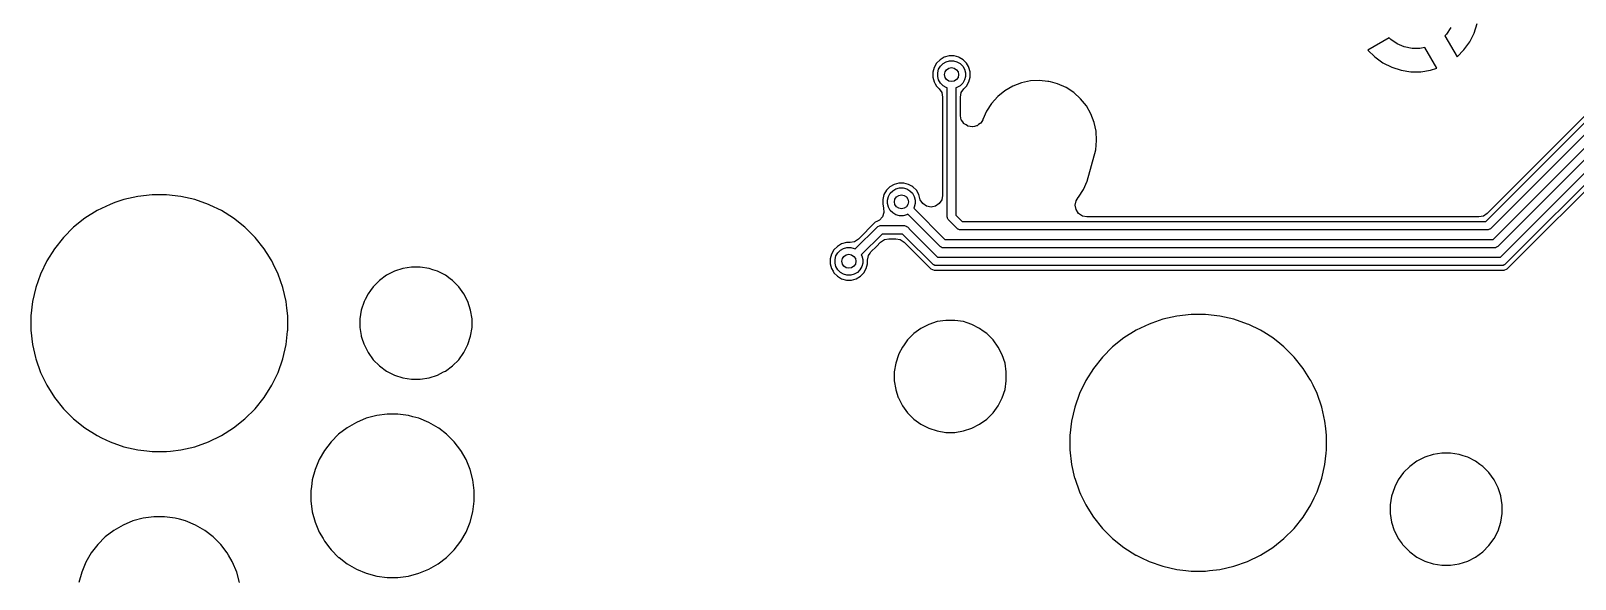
# Model space of a CAD drawing. Header units: inches. Extents: x 2.6 to 14.2, y -7.9 to -3.5.
# Drawn here: x 5.916 to 7.218, y -6.791 to -6.329 of the extents above; entities that cross this region are included whole.
import ezdxf

# ---------------------------------------------------------------- set-up
doc = ezdxf.new("R2010")
doc.units = ezdxf.units.IN
doc.header["$MEASUREMENT"] = 0
doc.layers.add('B.Cu', color=153, linetype='CONTINUOUS', true_color=0x4d7fc4)

msp = doc.modelspace()

# ---------------------------------------------------------------- linework, layer by layer
at = {"layer": 'B.Cu', "linetype": 'CONTINUOUS'}
for p, q in [((7.1137, -6.3259), (7.11, -6.3314)), ((7.1296, -6.338), (7.1334, -6.3306)), ((7.1334, -6.3306), (7.136, -6.3226)), ((7.1334, -6.3306), (7.1334, -6.3306)), ((7.0615, -6.3346), (7.0437, -6.3449)), ((7.0629, -6.336), (7.0615, -6.3346)), ((7.0684, -6.3397), (7.0629, -6.336)), ((7.0744, -6.3422), (7.0684, -6.3397)), ((7.0809, -6.3435), (7.0744, -6.3422)), ((7.0874, -6.3435), (7.0809, -6.3435)), ((7.0916, -6.3427), (7.0874, -6.3435)), ((7.1018, -6.3603), (7.0916, -6.3427)), ((7.11, -6.3314), (7.1086, -6.3328)), ((7.1086, -6.3328), (7.1189, -6.3506)), ((7.1247, -6.3448), (7.1296, -6.338)), ((6.6799, -6.356), (6.6778, -6.3596)), ((6.6828, -6.3531), (6.6799, -6.356)), ((6.6864, -6.351), (6.6828, -6.3531)), ((6.6831, -6.3585), (6.6853, -6.3563)), ((6.6853, -6.3563), (6.688, -6.3548)), ((6.6904, -6.3499), (6.6864, -6.351)), ((6.688, -6.3548), (6.6909, -6.354)), ((6.6946, -6.3499), (6.6904, -6.3499)), ((6.6909, -6.354), (6.694, -6.354)), ((6.694, -6.354), (6.697, -6.3548)), ((6.6986, -6.351), (6.6946, -6.3499)), ((6.697, -6.3548), (6.6997, -6.3563)), ((6.699, -6.3513), (6.6986, -6.351)), ((6.7022, -6.3531), (6.699, -6.3513)), ((6.6997, -6.3563), (6.7019, -6.3585)), ((6.7051, -6.356), (6.7022, -6.3531)), ((6.7068, -6.3589), (6.7051, -6.356)), ((7.0437, -6.3449), (7.0437, -6.3449)), ((7.0437, -6.3449), (7.0495, -6.3507)), ((7.0495, -6.3507), (7.0495, -6.3507)), ((7.0495, -6.3507), (7.0563, -6.3556)), ((7.0563, -6.3556), (7.0638, -6.3594)), ((7.1189, -6.3506), (7.1247, -6.3448)), ((7.1189, -6.3506), (7.1189, -6.3506)), ((7.1247, -6.3448), (7.1247, -6.3448)), ((6.6778, -6.3596), (6.6767, -6.3636)), ((6.6767, -6.3636), (6.6767, -6.3678)), ((6.6767, -6.3678), (6.6778, -6.3718)), ((6.6808, -6.3642), (6.6816, -6.3612)), ((6.6808, -6.3673), (6.6808, -6.3642)), ((6.6816, -6.3702), (6.6808, -6.3673)), ((6.6816, -6.3612), (6.6831, -6.3585)), ((6.7019, -6.3585), (6.7034, -6.3612)), ((6.7034, -6.3612), (6.7042, -6.3642)), ((6.7042, -6.3673), (6.7034, -6.3702)), ((6.7042, -6.3642), (6.7042, -6.3673)), ((6.7072, -6.3596), (6.7068, -6.3589)), ((6.7082, -6.3633), (6.7072, -6.3596)), ((6.7072, -6.3718), (6.7083, -6.3678)), ((6.7083, -6.3636), (6.7082, -6.3633)), ((6.7083, -6.3678), (6.7083, -6.3636)), ((7.0638, -6.3594), (7.0638, -6.3594)), ((7.0638, -6.3594), (7.0717, -6.362)), ((7.0717, -6.362), (7.08, -6.3633)), ((7.08, -6.3633), (7.08, -6.3633)), ((7.08, -6.3633), (7.0883, -6.3633)), ((7.0883, -6.3633), (7.0966, -6.362)), ((7.0883, -6.3633), (7.0883, -6.3633)), ((7.0966, -6.362), (7.1018, -6.3603)), ((7.1018, -6.3603), (7.1018, -6.3603)), ((6.6778, -6.3718), (6.6787, -6.3734)), ((6.6787, -6.3734), (6.6799, -6.3754)), ((6.6799, -6.3754), (6.6821, -6.3776)), ((6.6831, -6.3729), (6.6816, -6.3702)), ((6.6821, -6.3776), (6.6842, -6.3808)), ((6.6853, -6.3751), (6.6831, -6.3729)), ((6.6842, -6.3808), (6.685, -6.3846)), ((6.688, -6.3766), (6.6853, -6.3751)), ((6.6889, -6.3769), (6.688, -6.3766)), ((6.6889, -6.4858), (6.6889, -6.3769)), ((6.697, -6.3766), (6.696, -6.3769)), ((6.696, -6.3769), (6.696, -6.4843)), ((6.6997, -6.3751), (6.697, -6.3766)), ((6.7019, -6.3729), (6.6997, -6.3751)), ((6.7, -6.3846), (6.7007, -6.3808)), ((6.7007, -6.3808), (6.7029, -6.3776)), ((6.7034, -6.3702), (6.7019, -6.3729)), ((6.7029, -6.3776), (6.7051, -6.3754)), ((6.7051, -6.3754), (6.7072, -6.3718)), ((6.7375, -6.3793), (6.7315, -6.3842)), ((6.7442, -6.3754), (6.7375, -6.3793)), ((6.7375, -6.3793), (6.7375, -6.3793)), ((6.7515, -6.3726), (6.7442, -6.3754)), ((6.7442, -6.3754), (6.7442, -6.3754)), ((6.7591, -6.371), (6.7515, -6.3726)), ((6.7668, -6.3706), (6.7591, -6.371)), ((6.7591, -6.371), (6.7591, -6.371)), ((6.7738, -6.3714), (6.7668, -6.3706)), ((6.7668, -6.3706), (6.7668, -6.3706)), ((6.7745, -6.3714), (6.7738, -6.3714)), ((6.7759, -6.3718), (6.7745, -6.3714)), ((6.782, -6.3734), (6.7759, -6.3718)), ((6.7891, -6.3766), (6.782, -6.3734)), ((6.7956, -6.3808), (6.7891, -6.3766)), ((6.7891, -6.3766), (6.7891, -6.3766)), ((6.8013, -6.386), (6.7956, -6.3808)), ((6.7956, -6.3808), (6.7956, -6.3808)), ((6.685, -6.3846), (6.685, -6.4676)), ((6.7, -6.4), (6.7, -6.3846)), ((6.7263, -6.3899), (6.7221, -6.3964)), ((6.7315, -6.3842), (6.7263, -6.3899)), ((6.7263, -6.3899), (6.7263, -6.3899)), ((6.8062, -6.392), (6.8013, -6.386)), ((6.8101, -6.3987), (6.8062, -6.392)), ((6.8062, -6.392), (6.8062, -6.392)), ((6.8062, -6.392), (6.8062, -6.392)), ((7.1431, -6.4897), (7.2409, -6.3918)), ((7.2392, -6.3879), (7.1443, -6.4828)), ((6.7, -6.4005), (6.7, -6.4)), ((6.7004, -6.4021), (6.7, -6.4005)), ((6.7007, -6.4037), (6.7004, -6.4021)), ((6.7009, -6.4039), (6.7007, -6.4037)), ((6.7009, -6.4042), (6.7009, -6.4039)), ((6.7019, -6.4055), (6.7009, -6.4042)), ((6.7029, -6.4069), (6.7019, -6.4055)), ((6.7031, -6.4071), (6.7029, -6.4069)), ((6.7032, -6.4073), (6.7031, -6.4071)), ((6.7047, -6.4081), (6.7032, -6.4073)), ((6.706, -6.409), (6.7047, -6.4081)), ((6.7153, -6.4078), (6.714, -6.4088)), ((6.7167, -6.4069), (6.7153, -6.4078)), ((6.7169, -6.4067), (6.7167, -6.4069)), ((6.7171, -6.4065), (6.7169, -6.4067)), ((6.7179, -6.4051), (6.7171, -6.4065)), ((6.7188, -6.4038), (6.7179, -6.4051)), ((6.7189, -6.4037), (6.7188, -6.4037)), ((6.7188, -6.4037), (6.7188, -6.4038)), ((6.7188, -6.4038), (6.7188, -6.4039)), ((6.7188, -6.4039), (6.7188, -6.4038)), ((6.7221, -6.3964), (6.7189, -6.4035)), ((6.7189, -6.4035), (6.7189, -6.4037)), ((6.7221, -6.3964), (6.7221, -6.3964)), ((6.7221, -6.3964), (6.7221, -6.3964)), ((6.8128, -6.406), (6.8101, -6.3987)), ((6.8101, -6.3987), (6.8101, -6.3987)), ((6.8101, -6.3987), (6.8101, -6.3987)), ((6.8145, -6.4135), (6.8128, -6.406)), ((7.2449, -6.3978), (7.147, -6.4957)), ((7.1493, -6.5047), (7.2471, -6.4068)), ((6.7063, -6.4091), (6.706, -6.409)), ((6.7065, -6.4092), (6.7063, -6.4091)), ((6.7082, -6.4095), (6.7065, -6.4092)), ((6.7098, -6.4098), (6.7082, -6.4095)), ((6.71, -6.4097), (6.7098, -6.4098)), ((6.7103, -6.4098), (6.71, -6.4097)), ((6.7119, -6.4094), (6.7103, -6.4098)), ((6.7135, -6.409), (6.7119, -6.4094)), ((6.7138, -6.4089), (6.7135, -6.409)), ((6.714, -6.4088), (6.7138, -6.4089)), ((6.8141, -6.429), (6.8149, -6.4213)), ((6.8149, -6.4213), (6.8145, -6.4135)), ((7.2511, -6.4128), (7.1533, -6.5107)), ((6.807, -6.4555), (6.8141, -6.429)), ((7.1555, -6.5197), (7.2534, -6.4218)), ((7.2573, -6.4278), (7.1595, -6.5257)), ((7.1633, -6.5274), (7.2561, -6.4347)), ((6.6405, -6.4604), (6.6375, -6.4633)), ((6.6441, -6.4583), (6.6405, -6.4604)), ((6.6481, -6.4572), (6.6441, -6.4583)), ((6.6522, -6.4572), (6.6481, -6.4572)), ((6.6563, -6.4583), (6.6522, -6.4572)), ((6.6589, -6.4598), (6.6563, -6.4583)), ((6.6598, -6.4604), (6.6589, -6.4598)), ((6.6628, -6.4633), (6.6598, -6.4604)), ((6.8038, -6.4626), (6.807, -6.4555)), ((5.9867, -6.4737), (5.9827, -6.4752)), ((5.9942, -6.4711), (5.9867, -6.4737)), ((6.006, -6.4684), (5.9942, -6.4711)), ((6.0181, -6.4671), (6.006, -6.4684)), ((6.0303, -6.4671), (6.0181, -6.4671)), ((6.0181, -6.4671), (6.0181, -6.4671)), ((6.0423, -6.4684), (6.0303, -6.4671)), ((6.0303, -6.4671), (6.0303, -6.4671)), ((6.0542, -6.4711), (6.0423, -6.4684)), ((6.0657, -6.4752), (6.0542, -6.4711)), ((6.0542, -6.4711), (6.0542, -6.4711)), ((6.0542, -6.4711), (6.0542, -6.4711)), ((6.6355, -6.4669), (6.6344, -6.4709)), ((6.6344, -6.4709), (6.6344, -6.4751)), ((6.6375, -6.4633), (6.6355, -6.4669)), ((6.6385, -6.4715), (6.6393, -6.4685)), ((6.6385, -6.4745), (6.6385, -6.4715)), ((6.6393, -6.4685), (6.6408, -6.4658)), ((6.6408, -6.4658), (6.643, -6.4636)), ((6.643, -6.4636), (6.6456, -6.4621)), ((6.6456, -6.4621), (6.6486, -6.4613)), ((6.6486, -6.4613), (6.6517, -6.4613)), ((6.6517, -6.4613), (6.6547, -6.4621)), ((6.6547, -6.4621), (6.6574, -6.4636)), ((6.6574, -6.4636), (6.6595, -6.4658)), ((6.6595, -6.4658), (6.6611, -6.4685)), ((6.6611, -6.4685), (6.6619, -6.4715)), ((6.6619, -6.4715), (6.6619, -6.4745)), ((6.6649, -6.4669), (6.6628, -6.4633)), ((6.6657, -6.4701), (6.6649, -6.4669)), ((6.6661, -6.4713), (6.6657, -6.4701)), ((6.6683, -6.4745), (6.6661, -6.4713)), ((6.6842, -6.4713), (6.6821, -6.4745)), ((6.685, -6.4676), (6.6842, -6.4713)), ((6.7968, -6.4759), (6.7976, -6.4721)), ((6.7976, -6.4721), (6.7993, -6.4693)), ((6.7993, -6.4693), (6.7996, -6.4691)), ((6.7996, -6.4691), (6.8038, -6.4626)), ((5.9717, -6.4804), (5.9614, -6.4869)), ((5.9827, -6.4752), (5.9717, -6.4804)), ((5.9827, -6.4752), (5.9827, -6.4752)), ((5.9827, -6.4752), (5.9827, -6.4752)), ((6.0669, -6.4758), (6.0657, -6.4752)), ((6.0766, -6.4804), (6.0669, -6.4758)), ((6.0869, -6.4869), (6.0766, -6.4804)), ((6.0766, -6.4804), (6.0766, -6.4804)), ((6.0766, -6.4804), (6.0766, -6.4804)), ((6.6342, -6.4856), (6.6317, -6.4885)), ((6.6355, -6.482), (6.6342, -6.4856)), ((6.6344, -6.4751), (6.6352, -6.4781)), ((6.6352, -6.4781), (6.6355, -6.482)), ((6.6393, -6.4775), (6.6385, -6.4745)), ((6.6408, -6.4802), (6.6393, -6.4775)), ((6.643, -6.4824), (6.6408, -6.4802)), ((6.6456, -6.4839), (6.643, -6.4824)), ((6.6486, -6.4847), (6.6456, -6.4839)), ((6.6517, -6.4847), (6.6486, -6.4847)), ((6.6547, -6.4839), (6.6517, -6.4847)), ((6.6556, -6.4834), (6.6547, -6.4839)), ((6.6829, -6.5107), (6.6556, -6.4834)), ((6.6611, -6.4775), (6.6606, -6.4784)), ((6.6606, -6.4784), (6.6868, -6.5047)), ((6.6619, -6.4745), (6.6611, -6.4775)), ((6.6714, -6.4766), (6.6683, -6.4745)), ((6.6752, -6.4774), (6.6714, -6.4766)), ((6.6789, -6.4766), (6.6752, -6.4774)), ((6.6821, -6.4745), (6.6789, -6.4766)), ((6.689, -6.4865), (6.6889, -6.4858)), ((6.6892, -6.4869), (6.689, -6.4865)), ((6.696, -6.4843), (6.7014, -6.4897)), ((6.7976, -6.4796), (6.7968, -6.4759)), ((6.7997, -6.4828), (6.7976, -6.4796)), ((6.8029, -6.485), (6.7997, -6.4828)), ((6.8066, -6.4857), (6.8029, -6.485)), ((7.1374, -6.4857), (6.8066, -6.4857)), ((7.1411, -6.485), (7.1374, -6.4857)), ((7.1443, -6.4828), (7.1411, -6.485)), ((5.9519, -6.4945), (5.9433, -6.5031)), ((5.9614, -6.4869), (5.9519, -6.4945)), ((5.9519, -6.4945), (5.9519, -6.4945)), ((5.9614, -6.4869), (5.9614, -6.4869)), ((6.0965, -6.4945), (6.0869, -6.4869)), ((6.1051, -6.5031), (6.0965, -6.4945)), ((6.6113, -6.5128), (6.6299, -6.4941)), ((6.6282, -6.4903), (6.6139, -6.5046)), ((6.6295, -6.4897), (6.6282, -6.4903)), ((6.6317, -6.4885), (6.6295, -6.4897)), ((6.6299, -6.4941), (6.6304, -6.4937)), ((6.6304, -6.4937), (6.6317, -6.4932)), ((6.6317, -6.4932), (6.6324, -6.4931)), ((6.6324, -6.4931), (6.6527, -6.4931)), ((6.6527, -6.4931), (6.6534, -6.4932)), ((6.6534, -6.4932), (6.6543, -6.4936)), ((6.6543, -6.4936), (6.6546, -6.4937)), ((6.6546, -6.4937), (6.6552, -6.4941)), ((6.6552, -6.4941), (6.6582, -6.4972)), ((6.6582, -6.4972), (6.6585, -6.4975)), ((6.6585, -6.4975), (6.6806, -6.5197)), ((6.6895, -6.4878), (6.6892, -6.4869)), ((6.69, -6.4883), (6.6895, -6.4878)), ((6.6974, -6.4957), (6.69, -6.4883)), ((6.6979, -6.4961), (6.6974, -6.4957)), ((6.6981, -6.4962), (6.6979, -6.4961)), ((6.6992, -6.4967), (6.6981, -6.4962)), ((6.6999, -6.4967), (6.6992, -6.4967)), ((7.1445, -6.4967), (6.6999, -6.4967)), ((6.7014, -6.4897), (7.1431, -6.4897)), ((7.1452, -6.4967), (7.1445, -6.4967)), ((7.1463, -6.4962), (7.1452, -6.4967)), ((7.1465, -6.4961), (7.1463, -6.4962)), ((7.147, -6.4957), (7.1465, -6.4961)), ((5.9357, -6.5126), (5.9293, -6.5229)), ((5.9433, -6.5031), (5.9357, -6.5126)), ((5.9357, -6.5126), (5.9357, -6.5126)), ((5.9433, -6.5031), (5.9433, -6.5031)), ((6.1126, -6.5126), (6.1051, -6.5031)), ((6.1171, -6.5197), (6.1126, -6.5126)), ((6.5962, -6.5106), (6.5933, -6.5135)), ((6.5998, -6.5085), (6.5962, -6.5106)), ((6.5987, -6.5138), (6.6014, -6.5123)), ((6.6038, -6.5074), (6.5998, -6.5085)), ((6.6014, -6.5123), (6.6043, -6.5115)), ((6.607, -6.5074), (6.6038, -6.5074)), ((6.6043, -6.5115), (6.6074, -6.5115)), ((6.6107, -6.5067), (6.607, -6.5074)), ((6.6074, -6.5115), (6.6104, -6.5123)), ((6.6104, -6.5123), (6.6113, -6.5128)), ((6.6139, -6.5046), (6.6107, -6.5067)), ((6.6339, -6.5002), (6.6163, -6.5178)), ((6.6245, -6.5152), (6.6291, -6.5106)), ((6.6291, -6.5106), (6.6327, -6.507)), ((6.6327, -6.507), (6.6358, -6.5049)), ((6.6512, -6.5002), (6.6339, -6.5002)), ((6.6358, -6.5049), (6.6396, -6.5042)), ((6.6396, -6.5042), (6.6454, -6.5042)), ((6.6454, -6.5042), (6.6492, -6.5049)), ((6.6492, -6.5049), (6.6524, -6.507)), ((6.6529, -6.502), (6.6512, -6.5002)), ((6.6524, -6.507), (6.6728, -6.5274)), ((6.6532, -6.5023), (6.6529, -6.502)), ((6.6766, -6.5257), (6.6532, -6.5023)), ((6.6834, -6.5111), (6.6829, -6.5107)), ((6.6838, -6.5113), (6.6834, -6.5111)), ((6.6847, -6.5117), (6.6838, -6.5113)), ((6.6854, -6.5117), (6.6847, -6.5117)), ((7.1507, -6.5117), (6.6854, -6.5117)), ((6.6868, -6.5047), (7.1493, -6.5047)), ((7.1514, -6.5117), (7.1507, -6.5117)), ((7.1523, -6.5113), (7.1514, -6.5117)), ((7.1527, -6.5111), (7.1523, -6.5113)), ((7.1533, -6.5107), (7.1527, -6.5111)), ((5.9293, -6.5229), (5.924, -6.5339)), ((6.118, -6.5211), (6.1171, -6.5197)), ((6.1191, -6.5229), (6.118, -6.5211)), ((6.1202, -6.5253), (6.1191, -6.5229)), ((6.1244, -6.5339), (6.1202, -6.5253)), ((6.5912, -6.5171), (6.5901, -6.5211)), ((6.5901, -6.5211), (6.5901, -6.5253)), ((6.5901, -6.5253), (6.5912, -6.5293)), ((6.5933, -6.5135), (6.5912, -6.5171)), ((6.5942, -6.5217), (6.595, -6.5187)), ((6.5942, -6.5247), (6.5942, -6.5217)), ((6.595, -6.5277), (6.5942, -6.5247)), ((6.595, -6.5187), (6.5965, -6.516)), ((6.5965, -6.516), (6.5987, -6.5138)), ((6.6163, -6.5178), (6.6168, -6.5187)), ((6.6168, -6.5187), (6.6176, -6.5217)), ((6.6176, -6.5247), (6.6168, -6.5277)), ((6.6176, -6.5217), (6.6176, -6.5247)), ((6.6206, -6.5293), (6.6216, -6.5253)), ((6.6216, -6.5221), (6.6221, -6.5197)), ((6.6216, -6.5253), (6.6216, -6.5221)), ((6.6221, -6.5197), (6.6224, -6.5183)), ((6.6224, -6.5183), (6.6238, -6.5162)), ((6.6238, -6.5162), (6.6245, -6.5152)), ((6.6772, -6.5261), (6.6766, -6.5257)), ((6.6806, -6.5197), (7.1555, -6.5197)), ((7.1595, -6.5257), (7.1589, -6.5261)), ((5.924, -6.5339), (5.92, -6.5453)), ((5.924, -6.5339), (5.924, -6.5339)), ((6.1284, -6.5453), (6.1244, -6.5339)), ((6.2159, -6.535), (6.2099, -6.5393)), ((6.2226, -6.5316), (6.2159, -6.5349)), ((6.2159, -6.5349), (6.2159, -6.535)), ((6.2296, -6.5293), (6.2226, -6.5316)), ((6.2226, -6.5316), (6.2226, -6.5316)), ((6.2226, -6.5316), (6.2226, -6.5316)), ((6.237, -6.5281), (6.2296, -6.5293)), ((6.2444, -6.5281), (6.237, -6.5281)), ((6.237, -6.5281), (6.237, -6.5281)), ((6.237, -6.5281), (6.237, -6.5281)), ((6.2518, -6.5293), (6.2444, -6.5281)), ((6.2444, -6.5281), (6.2444, -6.5281)), ((6.2444, -6.5281), (6.2444, -6.5281)), ((6.2549, -6.5303), (6.2518, -6.5293)), ((6.2518, -6.5293), (6.2518, -6.5293)), ((6.2518, -6.5293), (6.2518, -6.5293)), ((6.2589, -6.5316), (6.2549, -6.5303)), ((6.2655, -6.5349), (6.2589, -6.5316)), ((6.2589, -6.5316), (6.2589, -6.5316)), ((6.2589, -6.5316), (6.2589, -6.5316)), ((6.2696, -6.5379), (6.2655, -6.5349)), ((6.2715, -6.5393), (6.2696, -6.5379)), ((6.5912, -6.5293), (6.5925, -6.5316)), ((6.5925, -6.5316), (6.5933, -6.5329)), ((6.5933, -6.5329), (6.5962, -6.5358)), ((6.5965, -6.5304), (6.595, -6.5277)), ((6.5962, -6.5358), (6.5998, -6.5379)), ((6.5987, -6.5326), (6.5965, -6.5304)), ((6.6014, -6.5341), (6.5987, -6.5326)), ((6.5998, -6.5379), (6.6038, -6.539)), ((6.6043, -6.5349), (6.6014, -6.5341)), ((6.6038, -6.539), (6.608, -6.539)), ((6.6074, -6.5349), (6.6043, -6.5349)), ((6.6104, -6.5341), (6.6074, -6.5349)), ((6.608, -6.539), (6.612, -6.5379)), ((6.6131, -6.5326), (6.6104, -6.5341)), ((6.612, -6.5379), (6.6156, -6.5358)), ((6.6152, -6.5304), (6.6131, -6.5326)), ((6.6168, -6.5277), (6.6152, -6.5304)), ((6.6156, -6.5358), (6.6185, -6.5329)), ((6.6185, -6.5329), (6.6206, -6.5293)), ((6.6728, -6.5274), (6.6728, -6.5274)), ((6.6728, -6.5274), (6.6749, -6.5296)), ((6.6749, -6.5296), (6.6749, -6.5296)), ((6.6749, -6.5296), (6.6749, -6.5296)), ((6.6749, -6.5296), (6.6777, -6.5307)), ((6.6776, -6.5263), (6.6772, -6.5261)), ((6.6785, -6.5267), (6.6776, -6.5263)), ((6.6777, -6.5307), (6.6777, -6.5307)), ((6.6777, -6.5307), (6.6777, -6.5307)), ((6.6777, -6.5307), (6.6777, -6.5307)), ((6.6777, -6.5307), (6.6777, -6.5307)), ((6.6777, -6.5307), (7.1585, -6.5307)), ((6.6791, -6.5267), (6.6785, -6.5267)), ((7.157, -6.5267), (6.6791, -6.5267)), ((7.1577, -6.5267), (7.157, -6.5267)), ((7.1586, -6.5263), (7.1577, -6.5267)), ((7.1585, -6.5307), (7.1612, -6.5296)), ((7.1585, -6.5307), (7.1585, -6.5307)), ((7.1585, -6.5307), (7.1585, -6.5307)), ((7.1589, -6.5261), (7.1586, -6.5263)), ((7.1612, -6.5296), (7.1633, -6.5274)), ((7.1633, -6.5274), (7.1633, -6.5274)), ((5.92, -6.5453), (5.9173, -6.5572)), ((6.1311, -6.5572), (6.1284, -6.5453)), ((6.2003, -6.5506), (6.1979, -6.5553)), ((6.2023, -6.5478), (6.2003, -6.5506)), ((6.2047, -6.5446), (6.2023, -6.5478)), ((6.2099, -6.5393), (6.2047, -6.5446)), ((6.2768, -6.5446), (6.2715, -6.5393)), ((6.2715, -6.5393), (6.2715, -6.5393)), ((6.2715, -6.5393), (6.2715, -6.5393)), ((6.2811, -6.5506), (6.2768, -6.5446)), ((6.2845, -6.5572), (6.2811, -6.5506)), ((5.9173, -6.5572), (5.9159, -6.5693)), ((6.1317, -6.5626), (6.1311, -6.5572)), ((6.1325, -6.5693), (6.1317, -6.5626)), ((6.1946, -6.5643), (6.1935, -6.5716)), ((6.1969, -6.5572), (6.1946, -6.5643)), ((6.1979, -6.5553), (6.1969, -6.5572)), ((6.2868, -6.5643), (6.2845, -6.5572)), ((6.288, -6.5716), (6.2868, -6.5643)), ((5.9159, -6.5693), (5.9159, -6.5814)), ((6.1325, -6.5716), (6.1325, -6.5693)), ((6.1325, -6.5693), (6.1325, -6.5693)), ((6.1325, -6.5814), (6.1325, -6.5716)), ((6.1935, -6.5716), (6.1935, -6.5716)), ((6.1935, -6.5716), (6.1935, -6.5791)), ((6.288, -6.5791), (6.288, -6.5716)), ((6.6733, -6.5764), (6.6667, -6.5798)), ((6.6804, -6.5741), (6.6733, -6.5764)), ((6.6733, -6.5764), (6.6733, -6.5764)), ((6.6733, -6.5764), (6.6733, -6.5764)), ((6.6877, -6.573), (6.6804, -6.5741)), ((6.6952, -6.573), (6.6877, -6.573)), ((6.6877, -6.573), (6.6877, -6.573)), ((6.6877, -6.573), (6.6877, -6.573)), ((6.7025, -6.5741), (6.6952, -6.573)), ((6.6952, -6.573), (6.6952, -6.573)), ((6.6952, -6.573), (6.6952, -6.573)), ((6.7057, -6.5752), (6.7025, -6.5741)), ((6.7025, -6.5741), (6.7025, -6.5741)), ((6.7025, -6.5741), (6.7025, -6.5741)), ((6.7096, -6.5764), (6.7057, -6.5752)), ((6.7162, -6.5798), (6.7096, -6.5764)), ((6.7096, -6.5764), (6.7096, -6.5764)), ((6.7096, -6.5764), (6.7096, -6.5764)), ((6.8591, -6.5761), (6.8482, -6.5814)), ((6.8613, -6.5753), (6.8591, -6.5761)), ((6.8591, -6.5761), (6.8591, -6.5761)), ((6.8591, -6.5761), (6.8591, -6.5761)), ((6.8706, -6.5721), (6.8613, -6.5753)), ((6.8824, -6.5694), (6.8706, -6.5721)), ((6.8945, -6.568), (6.8824, -6.5694)), ((6.9067, -6.568), (6.8945, -6.568)), ((6.8945, -6.568), (6.8945, -6.568)), ((6.9188, -6.5694), (6.9067, -6.568)), ((6.9067, -6.568), (6.9067, -6.568)), ((6.9306, -6.5721), (6.9188, -6.5694)), ((6.9421, -6.5761), (6.9306, -6.5721)), ((6.9306, -6.5721), (6.9306, -6.5721)), ((6.9306, -6.5721), (6.9306, -6.5721)), ((6.9433, -6.5766), (6.9421, -6.5761)), ((6.9531, -6.5814), (6.9433, -6.5766)), ((5.9159, -6.5814), (5.9173, -6.5935)), ((6.1311, -6.5935), (6.1324, -6.582)), ((6.1324, -6.582), (6.1325, -6.5814)), ((6.1325, -6.5814), (6.1325, -6.5814)), ((6.1935, -6.5791), (6.1935, -6.5791)), ((6.1935, -6.5791), (6.1945, -6.5859)), ((6.1945, -6.5859), (6.1946, -6.5864)), ((6.1946, -6.5864), (6.1951, -6.5879)), ((6.1951, -6.5879), (6.1967, -6.5929)), ((6.2845, -6.5935), (6.2868, -6.5864)), ((6.2868, -6.5864), (6.288, -6.5791)), ((6.6554, -6.5895), (6.6524, -6.5936)), ((6.6607, -6.5842), (6.6554, -6.5895)), ((6.6667, -6.5798), (6.6607, -6.5842)), ((6.6667, -6.5798), (6.6667, -6.5798)), ((6.7193, -6.582), (6.7162, -6.5798)), ((6.7222, -6.5842), (6.7193, -6.582)), ((6.7275, -6.5895), (6.7222, -6.5842)), ((6.7222, -6.5842), (6.7222, -6.5842)), ((6.7222, -6.5842), (6.7222, -6.5842)), ((6.7319, -6.5955), (6.7275, -6.5895)), ((6.8379, -6.5878), (6.8283, -6.5954)), ((6.8482, -6.5814), (6.8379, -6.5878)), ((6.8379, -6.5878), (6.8379, -6.5878)), ((6.9558, -6.5831), (6.9531, -6.5814)), ((6.9634, -6.5878), (6.9558, -6.5831)), ((6.9694, -6.5926), (6.9634, -6.5878)), ((5.9173, -6.5935), (5.9197, -6.6044)), ((6.1284, -6.6054), (6.1311, -6.5935)), ((6.1967, -6.5929), (6.1969, -6.5935)), ((6.1969, -6.5935), (6.2003, -6.6001)), ((6.2003, -6.6001), (6.2047, -6.6062)), ((6.2768, -6.6062), (6.2811, -6.6001)), ((6.2811, -6.6001), (6.2845, -6.5935)), ((6.6477, -6.6021), (6.6454, -6.6092)), ((6.6481, -6.6012), (6.6477, -6.6021)), ((6.651, -6.5955), (6.6481, -6.6012)), ((6.6524, -6.5936), (6.651, -6.5955)), ((6.7353, -6.6021), (6.7319, -6.5955)), ((6.7376, -6.6092), (6.7353, -6.6021)), ((6.8197, -6.604), (6.8122, -6.6135)), ((6.8283, -6.5954), (6.8197, -6.604)), ((6.8197, -6.604), (6.8197, -6.604)), ((6.8283, -6.5954), (6.8283, -6.5954)), ((6.9729, -6.5954), (6.9694, -6.5926)), ((6.9815, -6.604), (6.9729, -6.5954)), ((6.9891, -6.6135), (6.9815, -6.604)), ((5.9197, -6.6044), (5.92, -6.6054)), ((5.92, -6.6054), (5.924, -6.6169)), ((5.924, -6.6169), (5.924, -6.6169)), ((5.924, -6.6169), (5.9293, -6.6278)), ((6.1191, -6.6278), (6.1244, -6.6169)), ((6.1244, -6.6169), (6.1284, -6.6054)), ((6.2047, -6.6062), (6.2099, -6.6114)), ((6.2099, -6.6114), (6.2159, -6.6158)), ((6.2159, -6.6158), (6.2226, -6.6192)), ((6.2589, -6.6192), (6.264, -6.6165)), ((6.264, -6.6165), (6.2655, -6.6158)), ((6.2655, -6.6158), (6.2715, -6.6114)), ((6.2715, -6.6114), (6.2768, -6.6062)), ((6.6454, -6.6092), (6.6442, -6.6165)), ((6.6442, -6.6165), (6.6442, -6.6165)), ((6.6442, -6.6165), (6.6442, -6.624)), ((6.7387, -6.6165), (6.7376, -6.6092)), ((6.7387, -6.624), (6.7387, -6.6165)), ((6.8122, -6.6135), (6.8057, -6.6238)), ((6.8122, -6.6135), (6.8122, -6.6135)), ((6.9948, -6.6227), (6.9891, -6.6135)), ((5.9293, -6.6278), (5.9293, -6.6278)), ((5.9293, -6.6278), (5.9357, -6.6381)), ((6.1126, -6.6381), (6.1191, -6.6278)), ((6.2226, -6.6192), (6.2296, -6.6215)), ((6.2296, -6.6215), (6.237, -6.6226)), ((6.237, -6.6226), (6.237, -6.6226)), ((6.237, -6.6226), (6.2444, -6.6226)), ((6.2444, -6.6226), (6.2518, -6.6215)), ((6.2444, -6.6226), (6.2444, -6.6226)), ((6.2518, -6.6215), (6.2589, -6.6192)), ((6.6442, -6.624), (6.6442, -6.624)), ((6.6442, -6.624), (6.6454, -6.6313)), ((6.7376, -6.6313), (6.7387, -6.624)), ((6.8057, -6.6238), (6.8004, -6.6348)), ((6.9955, -6.6238), (6.9948, -6.6227)), ((6.9975, -6.6278), (6.9955, -6.6238)), ((7.0008, -6.6348), (6.9975, -6.6278)), ((5.9357, -6.6381), (5.9433, -6.6476)), ((6.1051, -6.6476), (6.1126, -6.6381)), ((6.6454, -6.6313), (6.6454, -6.6313)), ((6.6454, -6.6313), (6.6455, -6.6317)), ((6.6455, -6.6317), (6.6476, -6.6382)), ((6.6476, -6.6382), (6.6477, -6.6384)), ((6.6477, -6.6384), (6.651, -6.645)), ((6.7319, -6.645), (6.7353, -6.6384)), ((6.7353, -6.6384), (6.7376, -6.6313)), ((6.8004, -6.6348), (6.7964, -6.6463)), ((6.8004, -6.6348), (6.8004, -6.6348)), ((7.0048, -6.6463), (7.0008, -6.6348)), ((5.9433, -6.6476), (5.9519, -6.6562)), ((6.0965, -6.6562), (6.1051, -6.6476)), ((6.1988, -6.6556), (6.1905, -6.6591)), ((6.2076, -6.6533), (6.1988, -6.6556)), ((6.2165, -6.6521), (6.2076, -6.6533)), ((6.2255, -6.6521), (6.2165, -6.6521)), ((6.2345, -6.6533), (6.2255, -6.6521)), ((6.2382, -6.6543), (6.2345, -6.6533)), ((6.2345, -6.6533), (6.2345, -6.6533)), ((6.2345, -6.6533), (6.2345, -6.6533)), ((6.2432, -6.6556), (6.2382, -6.6543)), ((6.2516, -6.6591), (6.2432, -6.6556)), ((6.651, -6.645), (6.6554, -6.651)), ((6.6554, -6.651), (6.6607, -6.6563)), ((6.7222, -6.6563), (6.7275, -6.651)), ((6.7275, -6.651), (6.7319, -6.645)), ((6.7964, -6.6463), (6.7937, -6.6581)), ((7.0075, -6.6581), (7.0048, -6.6463)), ((5.9519, -6.6562), (5.9614, -6.6638)), ((5.9614, -6.6638), (5.9717, -6.6703)), ((6.0766, -6.6703), (6.0869, -6.6638)), ((6.0869, -6.6638), (6.0965, -6.6562)), ((6.1755, -6.6691), (6.1691, -6.6755)), ((6.1827, -6.6636), (6.1755, -6.6691)), ((6.1905, -6.6591), (6.1827, -6.6636)), ((6.1827, -6.6636), (6.1827, -6.6636)), ((6.1905, -6.6591), (6.1905, -6.6591)), ((6.2594, -6.6636), (6.2516, -6.6591)), ((6.2516, -6.6591), (6.2516, -6.6591)), ((6.26, -6.664), (6.2594, -6.6636)), ((6.2594, -6.6636), (6.2594, -6.6636)), ((6.2666, -6.6691), (6.26, -6.664)), ((6.2677, -6.6702), (6.2666, -6.6691)), ((6.2666, -6.6691), (6.2666, -6.6691)), ((6.2666, -6.6691), (6.2666, -6.6691)), ((6.6607, -6.6563), (6.6667, -6.6607)), ((6.6667, -6.6607), (6.6733, -6.664)), ((6.6733, -6.664), (6.6804, -6.6663)), ((6.6804, -6.6663), (6.6877, -6.6675)), ((6.6877, -6.6675), (6.6877, -6.6675)), ((6.6877, -6.6675), (6.6952, -6.6675)), ((6.6952, -6.6675), (6.7025, -6.6663)), ((6.6952, -6.6675), (6.6952, -6.6675)), ((6.7025, -6.6663), (6.7096, -6.664)), ((6.7096, -6.664), (6.7162, -6.6607)), ((6.7162, -6.6607), (6.7222, -6.6563)), ((6.7937, -6.6581), (6.7923, -6.6702)), ((7.0082, -6.6644), (7.0075, -6.6581)), ((7.0089, -6.6702), (7.0082, -6.6644)), ((5.9717, -6.6703), (5.9717, -6.6703)), ((5.9717, -6.6703), (5.9756, -6.6722)), ((5.9756, -6.6722), (5.9827, -6.6756)), ((5.9827, -6.6756), (5.9942, -6.6796)), ((5.9942, -6.6796), (6.006, -6.6823)), ((6.0423, -6.6823), (6.0542, -6.6796)), ((6.0542, -6.6796), (6.0657, -6.6756)), ((6.0657, -6.6756), (6.0766, -6.6703)), ((6.1691, -6.6755), (6.1636, -6.6827)), ((6.273, -6.6755), (6.2677, -6.6702)), ((6.2785, -6.6827), (6.273, -6.6755)), ((6.7923, -6.6702), (6.7923, -6.6824)), ((7.0089, -6.6824), (7.0089, -6.6702)), ((7.0089, -6.6702), (7.0089, -6.6702)), ((6.006, -6.6823), (6.0136, -6.6831)), ((6.0136, -6.6831), (6.0181, -6.6837)), ((6.0181, -6.6837), (6.0181, -6.6837)), ((6.0181, -6.6837), (6.0303, -6.6837)), ((6.0303, -6.6837), (6.0337, -6.6833)), ((6.0303, -6.6837), (6.0303, -6.6837)), ((6.0337, -6.6833), (6.0423, -6.6823)), ((6.1591, -6.6905), (6.1556, -6.6988)), ((6.1636, -6.6827), (6.1591, -6.6905)), ((6.1591, -6.6905), (6.1591, -6.6905)), ((6.1636, -6.6827), (6.1636, -6.6827)), ((6.279, -6.6837), (6.2785, -6.6827)), ((6.2821, -6.689), (6.279, -6.6837)), ((6.283, -6.6905), (6.2821, -6.689)), ((6.2864, -6.6988), (6.283, -6.6905)), ((6.7923, -6.6824), (6.7937, -6.6945)), ((6.7937, -6.6945), (6.7963, -6.7061)), ((7.0048, -6.7063), (7.0075, -6.6945)), ((7.0075, -6.6945), (7.0086, -6.6851)), ((7.0086, -6.6851), (7.0089, -6.6824)), ((7.0089, -6.6824), (7.0089, -6.6824)), ((7.085, -6.6919), (7.079, -6.6963)), ((7.0916, -6.6885), (7.085, -6.6919)), ((7.085, -6.6919), (7.085, -6.6919)), ((7.0987, -6.6862), (7.0916, -6.6885)), ((7.0916, -6.6885), (7.0916, -6.6885)), ((7.0916, -6.6885), (7.0916, -6.6885)), ((7.1061, -6.6851), (7.0987, -6.6862)), ((7.1135, -6.6851), (7.1061, -6.6851)), ((7.1061, -6.6851), (7.1061, -6.6851)), ((7.1061, -6.6851), (7.1061, -6.6851)), ((7.1208, -6.6862), (7.1135, -6.6851)), ((7.1135, -6.6851), (7.1135, -6.6851)), ((7.1135, -6.6851), (7.1135, -6.6851)), ((7.124, -6.6873), (7.1208, -6.6862)), ((7.1208, -6.6862), (7.1208, -6.6862)), ((7.1208, -6.6862), (7.1208, -6.6862)), ((7.1279, -6.6885), (7.124, -6.6873)), ((7.1345, -6.6919), (7.1279, -6.6885)), ((7.1279, -6.6885), (7.1279, -6.6885)), ((7.1279, -6.6885), (7.1279, -6.6885)), ((7.138, -6.6945), (7.1345, -6.6919)), ((7.1406, -6.6963), (7.138, -6.6945)), ((6.1533, -6.7076), (6.1525, -6.7135)), ((6.1556, -6.6988), (6.1533, -6.7076)), ((6.2888, -6.7076), (6.2864, -6.6988)), ((6.2899, -6.7165), (6.2888, -6.7076)), ((6.7963, -6.7061), (6.7964, -6.7063)), ((6.7964, -6.7063), (6.8004, -6.7178)), ((7.0008, -6.7178), (7.0048, -6.7063)), ((7.0693, -6.7076), (7.0663, -6.7135)), ((7.0716, -6.7045), (7.0693, -6.7076)), ((7.0737, -6.7015), (7.0716, -6.7045)), ((7.079, -6.6963), (7.0737, -6.7015)), ((7.1458, -6.7015), (7.1406, -6.6963)), ((7.1406, -6.6963), (7.1406, -6.6963)), ((7.1406, -6.6963), (7.1406, -6.6963)), ((7.1502, -6.7076), (7.1458, -6.7015)), ((7.1536, -6.7142), (7.1502, -6.7076)), ((6.1525, -6.7135), (6.1521, -6.7165)), ((6.1521, -6.7165), (6.1521, -6.7255)), ((6.2899, -6.7255), (6.2899, -6.7165)), ((6.8004, -6.7178), (6.8013, -6.7196)), ((6.8013, -6.7196), (6.8057, -6.7288)), ((6.9989, -6.7217), (7.0008, -6.7178)), ((7.0637, -6.7213), (7.0625, -6.7286)), ((7.066, -6.7142), (7.0637, -6.7213)), ((7.0663, -6.7135), (7.066, -6.7142)), ((7.1559, -6.7212), (7.1536, -6.7142)), ((7.1559, -6.7213), (7.1559, -6.7212)), ((7.157, -6.7286), (7.1559, -6.7213)), ((6.1521, -6.7255), (6.1524, -6.7275)), ((6.1524, -6.7275), (6.1533, -6.7345)), ((6.2888, -6.7345), (6.2899, -6.7255)), ((6.8057, -6.7288), (6.8074, -6.7315)), ((6.8074, -6.7315), (6.8122, -6.7391)), ((6.9891, -6.7391), (6.9955, -6.7288)), ((6.9955, -6.7288), (6.9956, -6.7286)), ((6.9956, -6.7286), (6.9984, -6.7227)), ((6.9984, -6.7227), (6.9989, -6.7217)), ((7.0625, -6.7286), (7.0625, -6.7286)), ((7.0625, -6.7286), (7.0625, -6.7361)), ((7.157, -6.7361), (7.157, -6.7286)), ((5.9936, -6.7457), (5.9858, -6.7502)), ((6.002, -6.7422), (5.9936, -6.7457)), ((5.9936, -6.7457), (5.9936, -6.7457)), ((6.0107, -6.7399), (6.002, -6.7422)), ((6.0197, -6.7387), (6.0107, -6.7399)), ((6.0287, -6.7387), (6.0197, -6.7387)), ((6.0377, -6.7399), (6.0287, -6.7387)), ((6.0413, -6.7409), (6.0377, -6.7399)), ((6.0377, -6.7399), (6.0377, -6.7399)), ((6.0377, -6.7399), (6.0377, -6.7399)), ((6.0464, -6.7422), (6.0413, -6.7409)), ((6.0547, -6.7457), (6.0464, -6.7422)), ((6.0626, -6.7502), (6.0547, -6.7457)), ((6.0547, -6.7457), (6.0547, -6.7457)), ((6.1533, -6.7345), (6.1556, -6.7432)), ((6.1556, -6.7432), (6.1591, -6.7516)), ((6.283, -6.7516), (6.2864, -6.7432)), ((6.2864, -6.7432), (6.2888, -6.7345)), ((6.8122, -6.7391), (6.8197, -6.7486)), ((6.9815, -6.7486), (6.9891, -6.7391)), ((7.0625, -6.7361), (7.0625, -6.7361)), ((7.0625, -6.7361), (7.0637, -6.7434)), ((7.0637, -6.7434), (7.0659, -6.7502)), ((7.1536, -6.7505), (7.1559, -6.7434)), ((7.1559, -6.7434), (7.157, -6.7361)), ((5.9786, -6.7557), (5.9723, -6.7621)), ((5.9858, -6.7502), (5.9786, -6.7557)), ((5.9858, -6.7502), (5.9858, -6.7502)), ((6.0626, -6.7503), (6.0626, -6.7502)), ((6.0626, -6.7502), (6.0626, -6.7502)), ((6.0697, -6.7557), (6.0626, -6.7503)), ((6.0761, -6.7621), (6.0697, -6.7557)), ((6.0697, -6.7557), (6.0697, -6.7557)), ((6.0697, -6.7557), (6.0697, -6.7557)), ((6.1591, -6.7516), (6.1591, -6.7516)), ((6.1591, -6.7516), (6.1623, -6.7572)), ((6.1623, -6.7572), (6.1636, -6.7594)), ((6.1636, -6.7594), (6.1636, -6.7594)), ((6.1636, -6.7594), (6.168, -6.7652)), ((6.273, -6.7666), (6.2785, -6.7594)), ((6.2785, -6.7594), (6.283, -6.7516)), ((6.8197, -6.7486), (6.8283, -6.7572)), ((6.8283, -6.7572), (6.8379, -6.7647)), ((6.9634, -6.7647), (6.9729, -6.7572)), ((6.9729, -6.7572), (6.9815, -6.7486)), ((7.0659, -6.7502), (7.066, -6.7505)), ((7.066, -6.7505), (7.0693, -6.7571)), ((7.0693, -6.7571), (7.0725, -6.7615)), ((7.1458, -6.7631), (7.1502, -6.7571)), ((7.1502, -6.7571), (7.1536, -6.7505)), ((5.9668, -6.7693), (5.9622, -6.7771)), ((5.9723, -6.7621), (5.9668, -6.7693)), ((5.9668, -6.7693), (5.9668, -6.7693)), ((6.0816, -6.7693), (6.0761, -6.7621)), ((6.0826, -6.771), (6.0816, -6.7693)), ((6.0858, -6.7766), (6.0826, -6.771)), ((6.168, -6.7652), (6.1691, -6.7666)), ((6.1691, -6.7666), (6.1755, -6.773)), ((6.1755, -6.773), (6.1755, -6.773)), ((6.1755, -6.773), (6.1755, -6.773)), ((6.1755, -6.773), (6.1758, -6.7732)), ((6.1758, -6.7732), (6.1827, -6.7785)), ((6.2594, -6.7785), (6.2666, -6.773)), ((6.2666, -6.773), (6.273, -6.7666)), ((6.8379, -6.7647), (6.8478, -6.771)), ((6.8478, -6.771), (6.8482, -6.7712)), ((6.8482, -6.7712), (6.8522, -6.7732)), ((6.8522, -6.7732), (6.8591, -6.7765)), ((6.9421, -6.7765), (6.9531, -6.7712)), ((6.9531, -6.7712), (6.9634, -6.7647)), ((7.0725, -6.7615), (7.073, -6.7621)), ((7.073, -6.7621), (7.0737, -6.7631)), ((7.0737, -6.7631), (7.079, -6.7684)), ((7.079, -6.7684), (7.085, -6.7728)), ((7.085, -6.7728), (7.0916, -6.7761)), ((7.1279, -6.7761), (7.1345, -6.7728)), ((7.1345, -6.7728), (7.1406, -6.7684)), ((7.1406, -6.7684), (7.1458, -6.7631)), ((5.9588, -6.7854), (5.9564, -6.7942)), ((5.9622, -6.7771), (5.9588, -6.7854)), ((5.9622, -6.7771), (5.9622, -6.7771)), ((6.0861, -6.7771), (6.0858, -6.7766)), ((6.0896, -6.7854), (6.0861, -6.7771)), ((6.0919, -6.7942), (6.0896, -6.7854)), ((6.1827, -6.7785), (6.1827, -6.7785)), ((6.1827, -6.7785), (6.1905, -6.783)), ((6.1905, -6.783), (6.1905, -6.783)), ((6.1905, -6.783), (6.1905, -6.783)), ((6.1905, -6.783), (6.1988, -6.7864)), ((6.1988, -6.7864), (6.2076, -6.7888)), ((6.2345, -6.7888), (6.2432, -6.7864)), ((6.2432, -6.7864), (6.2516, -6.783)), ((6.2516, -6.783), (6.2594, -6.7785)), ((6.8591, -6.7765), (6.8706, -6.7805)), ((6.8706, -6.7805), (6.8824, -6.7832)), ((6.8824, -6.7832), (6.89, -6.7841)), ((6.89, -6.7841), (6.8945, -6.7846)), ((6.8945, -6.7846), (6.8945, -6.7846)), ((6.8945, -6.7846), (6.9067, -6.7846)), ((6.9067, -6.7846), (6.9101, -6.7842)), ((6.9067, -6.7846), (6.9067, -6.7846)), ((6.9101, -6.7842), (6.9188, -6.7832)), ((6.9188, -6.7832), (6.9306, -6.7805)), ((6.9306, -6.7805), (6.9421, -6.7765)), ((7.0916, -6.7761), (7.0987, -6.7784)), ((7.0987, -6.7784), (7.1061, -6.7796)), ((7.1061, -6.7796), (7.1061, -6.7796)), ((7.1061, -6.7796), (7.1135, -6.7796)), ((7.1135, -6.7796), (7.1208, -6.7784)), ((7.1135, -6.7796), (7.1135, -6.7796)), ((7.1208, -6.7784), (7.1279, -6.7761)), ((6.2076, -6.7888), (6.2165, -6.7899)), ((6.2165, -6.7899), (6.2255, -6.7899)), ((6.2255, -6.7899), (6.2345, -6.7888))]:
    msp.add_line(p, q, dxfattribs=at)
at = {"layer": 'B.Cu'}
for centre in [(6.6925, -6.3657), (6.6502, -6.473), (6.6059, -6.5232)]:
    msp.add_circle(centre, 0.00591, dxfattribs=at)

doc.saveas('drawing.dxf')
